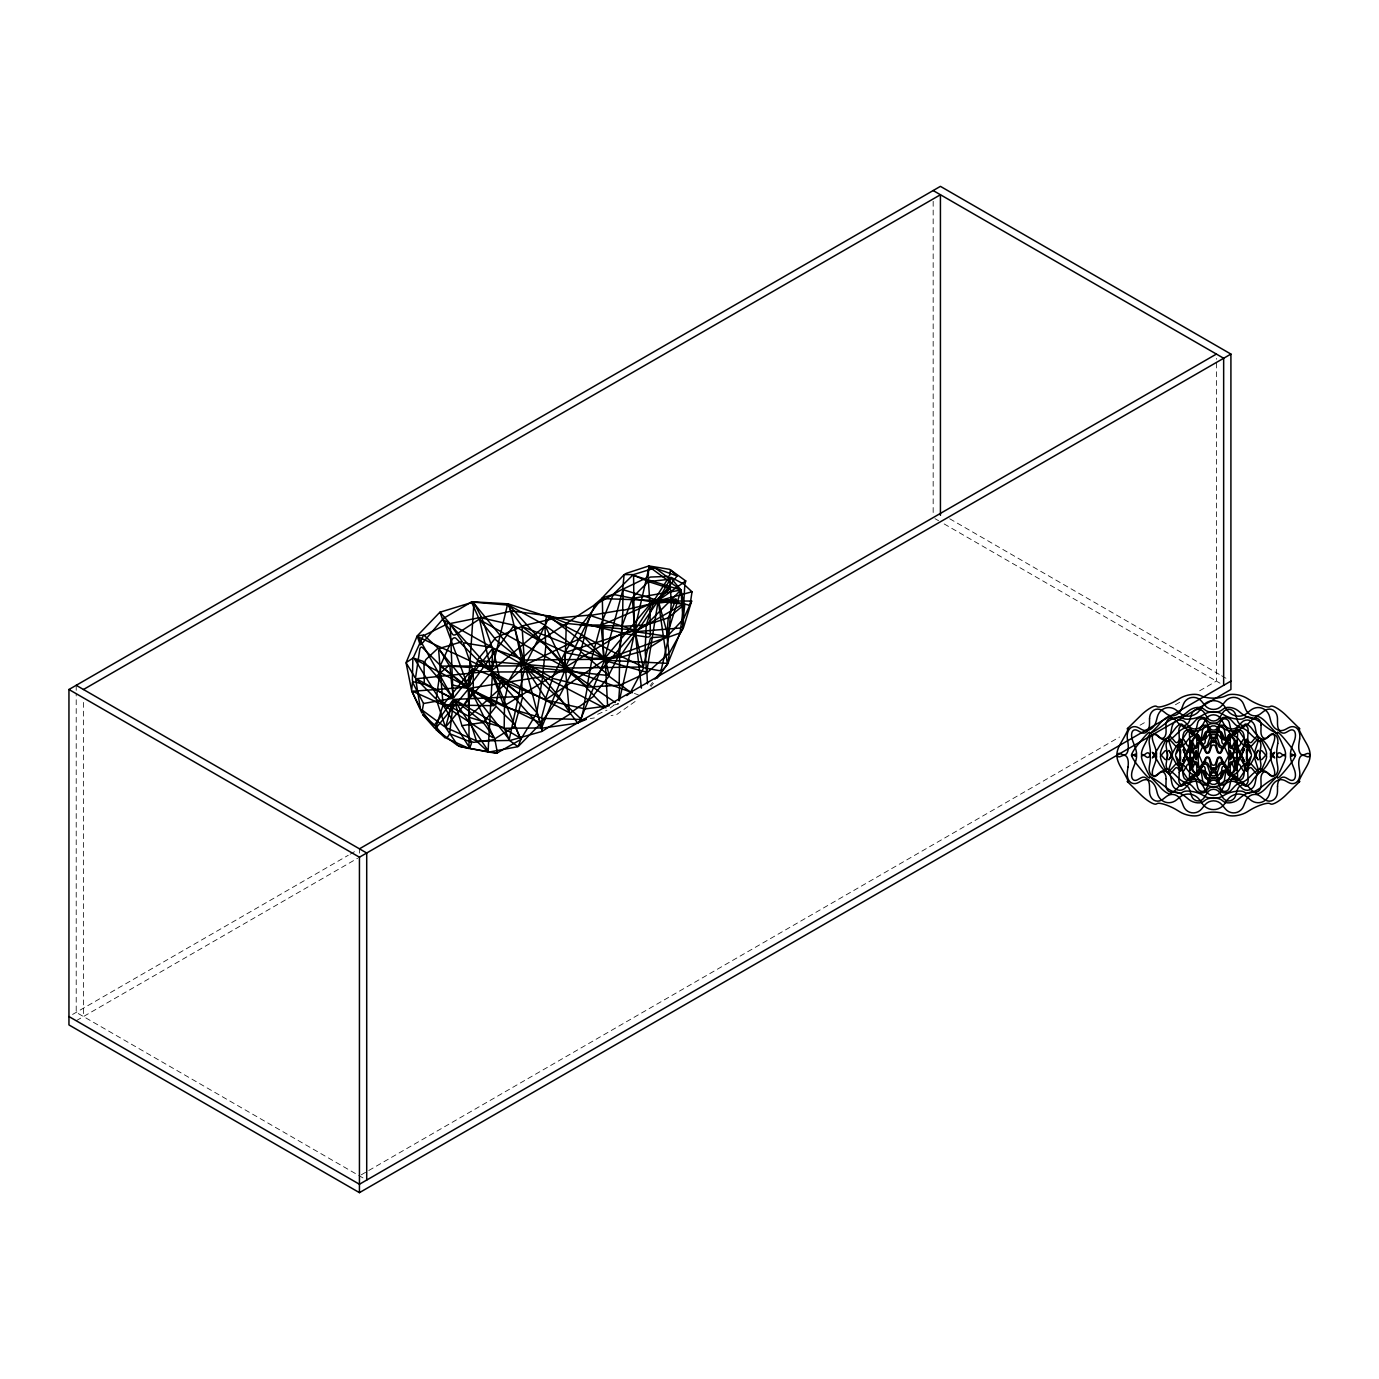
<?xml version="1.0" encoding="UTF-8"?>
<svg xmlns="http://www.w3.org/2000/svg" width="1379" height="1379" viewBox="0 0 1379 1379"><rect width="100%" height="100%" fill="white"/><g stroke="black" fill="none" stroke-linecap="round" stroke-linejoin="round"><path stroke-width="0.75" stroke-dasharray="5 3.75" d="M618.43 704.169L611.362 705.479M618.619 703.359L617.154 703.721M650.13 685.759L652.56 682.45M650.957 686.604L653.456 683.208M610.207 707.996L613.517 705.496M635.098 701.497L616.861 714.425L611.052 715.615M72.587 1014.444L348.266 855.273M350.128 854.204L355.713 850.981M76.397 1020.632L357.575 858.29M361.298 1174.805L366.9 1171.564M368.762 1170.495L1119.524 737.041M1140.019 725.216L1145.604 721.993M1175.408 704.772L1180.993 701.549M1199.627 690.793L1216.399 681.123L1216.399 358.368M597.59 714.339L607.001 710.151M590.229 718.528L594.383 717.942M634.392 693.43L638.425 694.913M949.735 518.78L1219.743 674.659M1221.604 675.744L1227.189 678.968M934.979 518.642L938.616 520.745M944.15 523.934L1220.019 683.208M362.987 1177.907L76.207 1012.358L76.207 693.913M933.169 201.3L933.169 513.298M359.436 848.826L359.436 853.136M83.481 702.411L83.481 1016.547M76.207 685.311L76.207 691.758"/><path stroke-width="1.5" d="M564.976 652.784L564.942 667.091L563.494 667.643L478.013 660.558L490.976 670.97M622.722 609.69L623.067 589.109L645.906 578.129A2.775 1.362 -29.9 0 0 648.233 575.732L648.888 566.321M415.682 679.226L420.285 708.013M545.601 644.062L544.964 626.118L491.941 670.539L492.51 648.802M1190.818 740.609L1189.939 746.573L1194.886 736.817A2.293 1.034 -51 0 1 1196.679 734.714A2.293 1.034 -51 0 1 1198.006 735.024L1198.523 740.058A2.293 1.224 -34.8 0 0 1200.23 740.592A2.293 1.224 -34.8 0 0 1202.419 738.748L1205.125 732.645A2.293 1.517 -19.7 0 1 1209.4 731.99L1211.262 737.386A2.293 1.465 0 0 0 1215.761 737.386L1217.623 731.99A2.293 1.517 19.7 0 1 1221.897 732.645L1224.621 738.748A2.293 1.224 34.8 0 0 1226.793 740.592A2.293 1.224 34.8 0 0 1228.499 740.058L1229.017 735.024A2.293 1.034 51 0 1 1230.344 734.714A2.293 1.034 51 0 1 1232.154 736.817L1237.101 746.573L1236.205 740.609M1236.205 769.741L1237.101 763.69L1232.154 773.447A2.293 1.034 -51 0 1 1230.344 775.55A2.293 1.034 -51 0 1 1229.017 775.239L1228.499 770.206A2.293 1.224 -34.8 0 0 1226.793 769.672A2.293 1.224 -34.8 0 0 1224.621 771.516L1221.897 777.618A2.293 1.517 -19.7 0 1 1217.623 778.273L1215.761 772.878A2.293 1.465 0 0 0 1211.262 772.878L1209.4 778.273A2.293 1.517 19.7 0 1 1205.125 777.618L1202.419 771.516A2.293 1.224 34.8 0 0 1200.23 769.672A2.293 1.224 34.8 0 0 1198.523 770.206L1198.006 775.239A2.293 1.034 51 0 1 1196.679 775.55A2.293 1.034 51 0 1 1194.886 773.447L1189.887 763.707L1190.818 769.706M413.217 657.835L423.439 635.323M440.504 665.35L452.209 639.391A2.775 2.31 -62.7 0 1 456.053 638.391L477.393 659.903L494.733 638.994L520.71 659.851L538.758 642.097A2.775 2.396 -18.2 0 1 542.085 641.511L564.976 651.991L580.611 626.566A2.775 2.137 -54 0 1 583.041 625.049L600.675 625.032L612.379 596.59A2.775 2.465 -57.7 0 1 615.362 594.832L631.875 598.107L647.234 582.696A2.775 2.637 10.9 0 1 650.009 582.11L669.832 588.454L654.835 601.347A2.775 2.637 10.6 0 1 652.422 601.968L632.375 598.434L680.812 590.109L647.01 624.084L634.426 631.41L586.902 686.673L552.617 678.451L545.239 699.549L508.299 683.639L503.335 706.22L468.326 689.259L468.843 716.253L468.774 688.879M618.706 699.929L619.774 685.277L646.579 672.831L645.251 652.077A2.775 1.879 -44 0 1 647.01 649.164L666.712 636.65L668.143 619.326A2.775 1.913 -54.4 0 1 669.522 616.809L684.76 604.278L660.8 601.416A3.327 2.861 -84.3 0 0 657.611 604.243L646.682 672.245L604.433 660.524L580.904 718.838L526.002 667.85L524.365 669.177L509.247 739.472L469.963 689.483L468.963 690.741L469.015 746.987L443.193 705.203M462.206 641.666L438.97 648.561L449.123 665.23M541.533 727.716L542.119 718.631M514.298 626.1L521.417 658.834L493.096 648.647L499.784 678.796L473.238 668.832L473.273 689.724L451.743 684.846L449.899 666.074L472.066 667.591L463.292 642.752L492.165 647.527L481.909 618.275M1258.096 750.435L1255.493 754.244A4.62 0.896 -73.9 0 1 1254.597 753.882A4.62 0.896 -73.9 0 1 1255.493 749.435L1257.717 742.471A4.62 2.017 -76.3 0 0 1257.855 737.575A4.62 2.017 -76.3 0 0 1255.459 737.61L1251.96 741.816A4.62 2.672 -90 0 1 1249.098 742.005A4.62 2.672 -90 0 1 1247.771 737.627L1248.116 730.284A4.62 3.551 88.1 0 0 1245.978 725.699A4.62 3.551 88.1 0 0 1241.962 726.716L1238.118 732.059A4.62 3.965 67.1 0 1 1230.878 729.646L1229.258 722.493A4.62 4.43 56.3 0 0 1220.846 721.183L1217.691 727.612A4.62 4.447 0 0 1 1209.331 727.612L1206.177 721.183A4.62 4.43 -56.3 0 0 1197.765 722.493L1196.145 729.646A4.62 3.965 -67.1 0 1 1188.905 732.059L1185.061 726.716A4.62 3.551 -88.1 0 0 1181.062 725.699A4.62 3.551 -88.1 0 0 1178.907 730.284L1179.252 737.627A4.62 2.672 90 0 1 1177.925 742.005A4.62 2.672 90 0 1 1175.08 741.816L1171.564 737.61A4.62 2.017 76.3 0 0 1169.185 737.575A4.62 2.017 76.3 0 0 1169.323 742.471L1171.547 749.435A4.62 0.896 73.9 0 1 1172.426 753.882A4.62 0.896 73.9 0 1 1171.547 754.244L1168.84 750.435L1175.08 761.863A4.62 0.896 56.3 0 0 1177.925 765.741A4.62 0.896 56.3 0 0 1179.252 766.052L1178.907 763.139A4.62 1.276 41.7 0 1 1181.062 763.173A4.62 1.276 41.7 0 1 1185.061 766.69L1188.905 771.619A4.62 2.189 32.4 0 0 1192.973 774.412A4.62 2.189 32.4 0 0 1196.145 774.033L1197.765 770.913A4.62 2.155 15.3 0 1 1201.626 770.034A4.62 2.155 15.3 0 1 1206.177 772.223L1209.331 776.067A4.62 2.672 0 0 0 1213.52 777.601A4.62 2.672 0 0 0 1217.691 776.067L1220.846 772.223A4.62 2.155 -15.3 0 1 1225.397 770.034A4.62 2.155 -15.3 0 1 1229.258 770.913L1230.878 774.033A4.62 2.189 -32.4 0 0 1234.067 774.412A4.62 2.189 -32.4 0 0 1238.118 771.619L1241.962 766.69A4.62 1.276 -41.7 0 1 1245.978 763.173A4.62 1.276 -41.7 0 1 1248.116 763.139L1247.771 766.052A4.62 0.896 -56.3 0 0 1249.098 765.741A4.62 0.896 -56.3 0 0 1251.96 761.863L1258.165 750.366M424.198 635.323L449.261 623.015M684.76 604.278L683.415 617.947A2.775 1.5 -56.7 0 1 682.191 620.429L667.005 636.633L668.936 651.784A2.775 1.413 -50.4 0 1 667.488 654.749L646.923 672.883L647.509 683.829M468.826 748.383L446.779 738.386L449.692 733.731L453.346 701.566L454.863 701.135L488.132 750.762L492.424 673.262L540.93 727.164L542.223 726.302L565.373 669.125L567.803 669.005L632.375 692.689M545.291 625.083L546.343 616.654M683.691 603.571L684.691 586.937A2.775 0.879 78.2 0 1 685.553 585.782L692.017 591.798L689.983 605.364L684.053 603.933M667.626 663.851L669.418 652.957L683.019 628.479L683.484 619.016L691.637 601.037L661.696 601.02A3.327 2.879 19.3 0 0 658.731 604.123L667.281 663.333L605.26 660.231L607.587 705.876M1191.628 762.742L1193.697 756.088L1192.077 769.465A3.654 3.154 67.9 0 0 1197.92 771.533L1201.161 765.276A3.654 3.327 37.2 0 1 1207.728 766.276L1210.021 773.412A3.654 3.534 0 0 0 1217.002 773.412L1219.312 766.276A3.654 3.327 -37.2 0 1 1225.862 765.276L1229.12 771.533A3.654 3.154 -67.9 0 0 1235.17 769.516L1235.894 761.932A3.654 2.586 -74.8 0 1 1237.877 758.484A3.654 2.586 -74.8 0 1 1240.686 759.157L1244.03 764.397A3.654 2.12 89.5 0 0 1246.53 764.88A3.654 2.12 89.5 0 0 1247.512 760.915L1246.478 753.365A3.654 1.293 86 0 1 1246.788 749.573A3.654 1.293 86 0 1 1248.236 749.573L1251.46 754.554L1246.702 739.075L1247.443 743.471L1240.686 733.318A3.654 1.5 48.5 0 0 1237.877 730.353A3.654 1.5 48.5 0 0 1235.894 730.542L1235.17 734.283A3.654 1.707 32.1 0 1 1232.585 734.817A3.654 1.707 32.1 0 1 1229.12 732.266L1225.862 727.198A3.654 2.241 18.5 0 0 1222.432 725.216A3.654 2.241 18.5 0 0 1219.312 726.181L1217.002 730.405A3.654 2.086 0 0 1 1213.52 731.87A3.654 2.086 0 0 1 1210.021 730.405L1207.728 726.181A3.654 2.241 -18.5 0 0 1204.591 725.216A3.654 2.241 -18.5 0 0 1201.161 727.198L1197.92 732.266A3.654 1.707 -32.1 0 1 1194.455 734.817A3.654 1.707 -32.1 0 1 1191.87 734.283L1191.128 730.542A3.654 1.5 -48.5 0 0 1189.146 730.353A3.654 1.5 -48.5 0 0 1186.336 733.318L1179.579 743.471L1180.39 738.954L1175.563 754.554L1178.786 749.573A3.654 1.293 -86 0 1 1180.234 749.573A3.654 1.293 -86 0 1 1180.545 753.365L1179.51 760.915A3.654 2.12 -89.5 0 0 1180.493 764.88A3.654 2.12 -89.5 0 0 1182.992 764.397L1186.336 759.157A3.654 2.586 74.8 0 1 1189.146 758.484A3.654 2.586 74.8 0 1 1191.128 761.932L1191.87 769.516L1195.3 762.397A1.844 0.948 82.1 0 1 1196.455 762.07A1.844 0.948 82.1 0 1 1197.11 764.19L1196.627 772.878A1.844 1.31 74.8 0 0 1199.196 774.36L1205.125 758.898A2.293 2.034 33.4 0 1 1209.4 759.57L1211.262 767.517A2.293 2.155 0 0 0 1215.761 767.517L1217.623 759.57A2.293 2.034 -33.4 0 1 1221.897 758.898L1224.621 766.138A2.293 1.913 -60.8 0 0 1228.499 764.845L1228.999 756.364L1225.069 748.039A1.844 1.069 36.8 0 0 1221.949 747.004L1220.984 752.572A1.844 1.138 18.5 0 1 1217.467 752.038L1215.313 745.987A1.844 1.258 0 0 0 1211.71 745.987L1209.555 752.038A1.844 1.138 -18.5 0 1 1206.039 752.572L1205.074 747.004A1.844 1.069 -36.8 0 0 1201.971 748.039C1191.646 774.119 1201.333 731.163 1191.697 762.69M450.002 623.567L481.305 617.309M406.184 663.437L411.666 690.586L412.442 682.088L423.525 703.497L421.871 712.943L412.011 691.534L420.043 708.065M469.136 686.673L472.359 669.16M467.74 687.121L412.942 691.241M619.292 700.808L634.857 631.772L679.416 628.083A4.154 3.447 -3.4 0 0 683.277 624.394L681.036 590.229L683.708 603.399M580.904 650.509L584.472 636.65L618.137 654.56L622.067 633.289L647.389 637.081A2.775 2.499 27.2 0 0 650.371 634.754L649.94 606.26A2.775 2.517 22.1 0 1 652.146 603.864L669.005 601.744A2.775 2.362 14.5 0 0 671.159 599.4L669.677 579.094A2.775 1.707 59.3 0 1 671.797 577.663L684.794 584.679L685.725 580.955L670.556 569.889L669.573 575.508A2.775 0.965 0.2 0 1 667.108 576.439L650.836 577.025A2.775 2.327 7.5 0 0 648.32 579.387L649.785 602.037A2.775 2.327 -18 0 1 647.492 604.692L622.963 610.363L621.464 632.806L587.506 624.532M453.174 700.032L445.745 726.612M406.253 662.282L417.027 636.322M584.386 635.736L587.161 624.79M581.042 719.286L583.558 709.358M468.826 716.287L436.833 699.791M680.967 590.264L666.781 636.219L635.133 631.651L683.691 603.726L673.107 601.778A2.775 1.879 80.5 0 0 671.194 603.985L668.694 636.46L652.181 637.563A2.775 2.379 71 0 0 650.078 639.511L643.2 667.195L635.133 631.806L641.425 688.138M435.695 728.026L443.038 705.1M691.637 601.037L683.57 627.428L679.968 633.22L667.764 663.661M587.42 623.946L590.402 615.517M1240.031 754.244L1236.342 740.557M521.572 696.464L454.449 699.377M518.211 746.487L520.779 739.627M590.643 614.844L595.021 604.933L622.756 588.971L623.997 575.715A2.775 1.327 -30.2 0 1 626.549 573.268L648.802 565.976M536.896 712.116L542.533 677.451M415.579 677.641L419.819 649.13A2.775 1.655 -84 0 1 422.388 647.475L440.177 665.23M521.883 660.024L603.209 659.265L604.088 658.214L601.089 625.308L656.732 601.158L669.832 588.454M469.498 748.28L471.48 743.453A2.775 0.879 25.3 0 0 468.826 741.281L449.692 733.731M604.933 659.627L619.723 656.921L656.404 603.261A3.327 1.586 -47.4 0 1 659.679 600.83L676.124 599.296L668.781 616.603A2.775 2.551 -58.6 0 1 667.005 618.257L648.285 624.325A2.775 2.344 -43.9 0 0 646.13 627.066L645.2 648.371A2.775 2.482 -28.4 0 1 643.097 650.94L619.654 657.524L619.154 685.208L587.385 687.121L583.403 708.582L546.274 700.101L541.499 717.873L504.49 706.927L504.18 727.474M416.51 678.709L490.958 671.108M1262.354 768.137L1265.077 762.001A5.706 1.431 -68.5 0 0 1266.594 756.399A5.706 1.431 -68.5 0 0 1265.077 755.933L1262.354 759.019A5.706 2.206 -82.2 0 1 1260.13 758.674A5.706 2.206 -82.2 0 1 1259.768 753.417L1260.802 746.711A5.706 3.534 -83.1 0 0 1259.475 741.075A5.706 3.534 -83.1 0 0 1255.528 741.454L1251.873 745.522A5.706 4.189 79.8 0 1 1247.633 746.177A5.706 4.189 79.8 0 1 1244.772 741.419L1243.858 734.714A5.706 5.068 77.9 0 0 1234.739 731.663L1231.102 736.869A5.706 5.326 43.1 0 1 1221.415 735.369L1218.777 729.198A5.706 5.637 0 0 0 1208.245 729.198L1205.625 735.369A5.706 5.326 -43.1 0 1 1195.921 736.869L1192.301 731.663A5.706 5.068 -77.9 0 0 1183.182 734.714L1182.251 741.419A5.706 4.189 -79.8 0 1 1179.39 746.177A5.706 4.189 -79.8 0 1 1175.167 745.522L1171.495 741.454A5.706 3.534 83.1 0 0 1167.548 741.075A5.706 3.534 83.1 0 0 1166.22 746.711L1167.272 753.417A5.706 2.206 82.2 0 1 1166.91 758.674A5.706 2.206 82.2 0 1 1164.669 759.019L1161.945 755.933A5.706 1.431 68.5 0 0 1160.428 756.399A5.706 1.431 68.5 0 0 1161.945 762.001C1169.616 778.807 1163.411 766.086 1175.167 781.617A5.706 2.051 45.7 0 0 1179.39 785.582A5.706 2.051 45.7 0 0 1182.251 785.72L1183.182 783.22A5.706 2.206 29.2 0 1 1186.974 782.927A5.706 2.206 29.2 0 1 1192.301 786.271L1195.921 790.27A5.706 3.189 17.1 0 0 1201.023 792.787A5.706 3.189 17.1 0 0 1205.625 791.77L1208.245 788.736A5.706 2.775 0 0 1 1213.52 787.03A5.706 2.775 0 0 1 1218.777 788.736L1221.415 791.77A5.706 3.189 -17.1 0 0 1226 792.787A5.706 3.189 -17.1 0 0 1231.102 790.27L1234.739 786.271A5.706 2.206 -29.2 0 1 1240.049 782.927A5.706 2.206 -29.2 0 1 1243.858 783.22L1244.772 785.72A5.706 2.051 -45.7 0 0 1247.633 785.582A5.706 2.051 -45.7 0 0 1251.873 781.617C1260.94 768.62 1258.889 775.791 1262.181 768.517M1244.547 748.883L1241.996 754.399L1244.427 742.919A2.861 1.12 -81.7 0 0 1244.41 739.609A2.861 1.12 -81.7 0 0 1242.996 739.833L1239.807 745.384A2.861 1.551 85.7 0 1 1238.014 745.711A2.861 1.551 85.7 0 1 1237.101 742.678L1237.584 734.421A2.861 2.103 80.5 0 0 1233.671 732.163L1230.258 738.73A2.861 2.379 61.1 0 1 1225.569 737.162L1224.276 729.026A2.861 2.672 44.1 0 0 1218.933 728.198L1216.226 735.714A2.861 2.689 0 0 1 1210.814 735.714L1208.09 728.198A2.861 2.672 -44.1 0 0 1202.747 729.026L1201.454 737.162A2.861 2.379 -61.1 0 1 1196.765 738.73L1193.369 732.163A2.861 2.103 -80.5 0 0 1189.456 734.421L1189.922 742.678A2.861 1.551 -85.7 0 1 1189.008 745.711A2.861 1.551 -85.7 0 1 1187.216 745.384L1184.027 739.833A2.861 1.12 81.7 0 0 1182.613 739.609A2.861 1.12 81.7 0 0 1182.596 742.919L1185.147 754.365L1182.872 749.728M1183.785 758.553L1189.749 747.78L1189.456 752.572A2.861 1 -45.4 0 0 1190.904 752.813A2.861 1 -45.4 0 0 1193.369 750.314L1196.765 744.298A2.861 1.517 -34.7 0 1 1199.368 742.247A2.861 1.517 -34.7 0 1 1201.454 742.729L1202.747 747.194A2.861 1.569 -17 0 0 1205.229 748.039A2.861 1.569 -17 0 0 1208.09 746.367L1210.814 741.281A2.861 1.81 0 0 1 1213.52 740.058A2.861 1.81 0 0 1 1216.226 741.281L1218.933 746.367A2.861 1.569 17 0 0 1221.794 748.039A2.861 1.569 17 0 0 1224.276 747.194L1225.569 742.729A2.861 1.517 34.7 0 1 1227.655 742.247A2.861 1.517 34.7 0 1 1230.258 744.298L1233.671 750.314A2.861 1 45.4 0 0 1236.136 752.813A2.861 1 45.4 0 0 1237.584 752.572L1236.894 747.608L1237.239 758.864A2.293 1.258 -85.5 0 1 1236.515 761.536A2.293 1.258 -85.5 0 1 1234.981 761.105L1232.154 754.727A2.293 1.569 -71 0 0 1229.017 756.537L1230.396 756.571L1230.137 750.417L1235.36 762.759M1183.268 759.674L1182.441 761.467L1185.061 755.847L1182.596 767.345A2.861 1.12 -81.7 0 0 1182.613 770.654A2.861 1.12 -81.7 0 0 1184.027 770.43L1187.216 764.88A2.861 1.551 85.7 0 1 1189.008 764.552A2.861 1.551 85.7 0 1 1189.922 767.586L1189.456 775.843A2.861 2.103 80.5 0 0 1193.369 778.101L1196.765 771.533A2.861 2.379 61.1 0 1 1201.454 773.102L1202.747 781.238A2.861 2.672 44.1 0 0 1208.09 782.065L1210.814 774.55A2.861 2.689 0 0 1 1216.226 774.55L1218.933 782.065A2.861 2.672 -44.1 0 0 1224.276 781.238L1225.569 773.102A2.861 2.379 -61.1 0 1 1230.258 771.533L1233.671 778.101A2.861 2.103 -80.5 0 0 1237.584 775.843L1237.101 767.586A2.861 1.551 -85.7 0 1 1238.014 764.552A2.861 1.551 -85.7 0 1 1239.807 764.88L1242.996 770.43A2.861 1.12 81.7 0 0 1244.41 770.654A2.861 1.12 81.7 0 0 1244.427 767.345L1241.91 755.864L1244.651 761.604M667.557 664.04L657.214 678.123M1244.41 749.176L1237.204 762.484L1239.911 755.985M1146.656 740.626C1150.155 730.853 1151.689 733.869 1160.601 722.63A8.929 2.775 -43.3 0 1 1170.857 716.701L1171.909 718.063A8.929 2.741 -26.7 0 0 1177.494 717.856A8.929 2.741 -26.7 0 0 1185.457 713.546L1189.008 710.65A8.929 4.516 -16.1 0 1 1203.04 708.478L1205.694 710.426A8.929 3.568 0 0 0 1213.52 712.271A8.929 3.568 0 0 0 1221.329 710.426L1224 708.478A8.929 4.516 16.1 0 1 1238.014 710.65L1241.565 713.546A8.929 2.741 26.7 0 0 1249.546 717.856A8.929 2.741 26.7 0 0 1255.114 718.063L1256.166 716.701A8.929 2.775 43.3 0 1 1266.439 722.63C1277.557 735.162 1276.902 731.491 1283.177 746.125A8.929 2.672 63.7 0 1 1285.573 753.882A8.929 2.672 63.7 0 1 1283.177 755.158L1280.677 753.313A8.929 3.723 78.8 0 0 1276.92 761.398L1277.747 766.845A8.929 5.792 76.7 0 1 1275.92 774.67A8.929 5.792 76.7 0 1 1269.938 774.653L1266.439 771.878A8.929 6.74 -84.6 0 0 1256.166 777.808L1255.114 783.22A8.929 8.067 -89.3 0 1 1241.565 787.737L1238.014 783.858A8.929 8.481 -50.1 0 0 1224 786.03L1221.329 790.856A8.929 8.895 0 0 1 1205.694 790.856L1203.04 786.03A8.929 8.481 50.1 0 0 1189.008 783.858L1185.457 787.737A8.929 8.067 89.3 0 1 1171.909 783.22L1170.857 777.808A8.929 6.74 84.6 0 0 1160.601 771.878L1157.102 774.653A8.929 5.792 -76.7 0 1 1151.12 774.67A8.929 5.792 -76.7 0 1 1149.276 766.845L1150.12 761.398A8.929 3.723 -78.8 0 0 1146.363 753.313L1143.846 755.158A8.929 2.672 -63.7 0 1 1141.467 753.882A8.929 2.672 -63.7 0 1 1143.846 746.125L1146.363 741.212M1190.749 740.489C1179.528 777.722 1194.473 727.026 1189.801 758.864A2.293 1.258 85.5 0 0 1190.508 761.536A2.293 1.258 85.5 0 0 1192.042 761.105L1194.886 754.727A2.293 1.569 71 0 1 1198.006 756.537L1198.523 764.845A2.293 1.913 60.8 0 0 1202.419 766.138M683.932 603.985L680.261 631.203A2.775 1.396 -86.5 0 1 679.071 633.34L668.712 637.064L661.541 668.574A2.775 1.913 -80.1 0 1 659.3 670.659L643.7 667.746L630.513 692.206L609.018 676.227L593.659 695.188L571.923 672.4L559.236 696.55M622.636 609.966L590.471 615.413M542.499 676.262L545.963 645.441L571.44 671.383L580.973 651.784L608.691 675.348L618.912 655.301L643.235 667.005L565.7 668.074L571.578 671.78M670.228 579.214L649.733 581.455A2.775 1.62 3.7 0 1 647.354 581.076L632.961 574.974L614.603 593.039A2.775 1 -42.3 0 1 612.069 594.78L602.158 597.934L624.153 574.595L633.409 574.612L653.525 568.407A2.775 1.931 2 0 1 656.507 568.941L670.228 579.214L658.783 598.934A3.327 2.517 -2.9 0 1 655.439 600.451L602.347 598.589L603.502 658.3L604.985 657.025L622.912 589.643L656.266 599.934A3.327 2.741 -73.6 0 0 659.231 598.882L677.106 575.974L669.677 569.337L649.285 566.011L677.106 575.974M667.419 664.282L655.008 679.14M522.538 697.464L514.936 724.82L496.044 706.358L484.908 720.734A2.775 2.551 29.4 0 1 481.219 720.855L462.723 706.307L473.859 690.448L495.733 705.134L500.87 680.261L522.193 696.188L521.09 660.282M417.475 635.633L439.763 612.328M481.961 617.982L513.626 625.17M564.959 652.577L591.884 657.852L600.606 625.67L622.084 625.825L632.358 598.383L634.685 629.755L649.13 566.769L680.898 589.988L633.582 575.405L634.219 630.479L565.011 652.543L552.1 677.865L521.279 660.472L524.434 665.867L441.435 666.126M512.781 627.135L469.291 686.725M457.707 745.556L435.919 729.457L445.331 738.093L434.506 724.958L453.07 699.911M512.833 627.083L514.264 626.342L525.089 665.057L583.817 636.667L604.536 658.714L650.078 604.278L658.421 600.348L685.725 580.955M536.69 713.15L521.09 738.868M443.211 704.703L472.256 669.091M504.007 727.819L469.325 717.373M1236.291 769.775L1240.049 756.054M436.212 698.705L440.952 666.333L467.722 686.983M577.922 723.01L580.749 719.976M540.913 723.061L559.202 697.446M580.904 719.493L542.343 718.373M440.349 612.104L473.118 602.054M518.47 746.28L540.43 723.82M583.713 709.116L609.294 705.738M438.005 648.233L426.145 659.3A2.775 1.741 -64.6 0 0 425.456 663.316L436.557 676.072L449.175 665.385M626.773 695.55L630.082 693.051M435.902 728.095L468.653 688.759M492.389 648.768L453.57 697.843M634.53 630.789L666.453 581.111A4.154 1.655 -52.2 0 1 670.97 578.146L680.985 590.04M406.236 662.523L412.873 658.162L412.39 679.623A2.775 1.069 -89.5 0 0 413.338 681.795L424.336 684.156L450.95 697.55L453.07 697.016L450.243 624.273L490.89 669.935L479.651 619.74L563.494 666.643L564.994 665.592L566.304 624.497L567.734 623.549M541.361 727.94L505.421 728.25M542.033 676.71L470.222 688.19L494.096 705.686L443.314 704.928L492.924 737.713L493.734 737.024L470.429 689.155L539.965 722.717L525.761 668.694L526.933 667.591L604.019 707.789M630.203 692.965L631.099 692.723M509.937 740.506L541.826 731.491M68.95 689.5L940.426 186.355L1230.913 354.075L1230.913 689.5L359.436 1192.645L68.95 1024.925L68.95 689.5L359.436 857.204L1230.913 354.075M83.481 689.5L940.426 194.749L940.426 515.332M359.436 848.826L1216.399 354.075M1230.913 681.123L359.436 1184.251L68.95 1016.547M445.882 726.699L491.407 672.573L503.99 705.945L564.459 668.66L587.144 686.483L592.108 658.404L619.223 657.197L622.239 626.376L644.303 625.083A2.775 2.758 -40.7 0 0 646.82 623.187L653.25 603.95A2.775 2.637 -63.9 0 1 655.525 602.02L676.124 599.296M590.419 615.051L555.048 618.206M622.101 633.047L565.907 666.953L564.597 666.436L566.131 665.454L590.54 615.637L634.064 630.082L566.545 623.446L542.275 639.287A2.775 2.155 -14.8 0 1 538.603 639.356L521.917 626.48L494.596 638.167M586.282 719.373L577.767 722.872M517.539 746.746L488.976 752.072M473.824 602.158L509.041 605.209L564.632 666.436L545.412 626.187M520.59 739.644L497.629 752.693M580.662 650.819L545.636 625.876M509.11 740.454L477.048 741.023M604.881 659.645L546.256 699.291L525.571 667.522L523.83 667.402L469.067 716.425M521.021 660.472L507.489 682.795L477.548 660.92L467.429 688.242L441.539 666.471M442.676 618.826L471.359 602.106M608.639 675.555L525.83 666.453L542.085 676.572M541.688 728.215L577.698 723.096M542.275 731.198L570.406 713.77M587.144 624.118L548.687 615.93L511.109 610.845M692.017 591.798L661.506 599.951A3.327 2 -14.2 0 0 658.852 602.778L668.229 636.77L605.467 659.472L608.984 675.279M580.973 719.89L586.058 719.114M514.505 625.911L545.205 644.407M442.504 619.447L422.732 642.735A2.775 0.862 -51.9 0 1 420.061 644.545L417.303 636.167M622.222 633.013L634.392 630.858M423.525 703.497L452.295 698.412L416.579 678.899M615.31 702.48L566.373 669.074L565.545 670.108L569.406 712.736L493.492 672.883L492.924 673.917L520.073 737.903L456.38 700.687L454.449 700.687L461.913 725.664L481.099 722.768A2.775 1.896 20 0 1 484.494 724.147L494.975 738.782L515.005 726.061M584.058 635.943L546.756 616.585M417.406 635.84L423.439 635.081M546.48 616.292L548.945 615.982M571.423 671.832L492.941 671.969L521.607 696.205M508.368 604.898L507.213 605.829L492.2 668.729L490.476 670.211L418.285 636.96L452.346 697.309L436.557 676.072M475.927 740.644L446.244 727.802M487.821 751.951L458.966 746.194M509.661 605.64L544.912 625.135M471.756 601.761L507.575 603.812M488.752 752.158L497.061 753.106M471.446 601.727L473.342 601.985M496.888 753.055L469.756 748.556M549.738 616.12L554.668 618.154M458.759 746.194L468.963 748.504M444.917 726.905L421.216 709.427M435.816 698.808L416.096 678.933M570.216 713.115L594.09 696.016M508.041 603.83L546.136 616.223M478.996 618.361L510.971 611.173M413.355 658.093L423.129 661.317A2.775 1.12 -88 0 1 424.008 663.764L424.336 684.156M521.9 625.997L554.599 618.378L566.579 623.187L593.349 605.743L602.295 598.003L582.869 623.222A2.775 1.672 -47.2 0 1 580.025 624.859M412.993 691.431L442.935 704.893L414.631 659.128L465.843 686.035L467.757 685.759L443.659 620.067L523.106 664.868L524.572 664.075L522.124 627.755L523.072 626.911L603.606 658.266L549.445 616.637L525.933 663.592L524.037 664.523L473.911 603.295L468.429 685.777L439.642 650.043L438.66 650.233L443.055 704.617M494.785 739.523L474.152 742.281A2.775 1.793 20.3 0 1 470.739 740.644L461.913 725.664M422.698 714.443L434.506 724.958M522.296 659.903L541.947 676.348M933.169 190.543L1223.656 358.264L1223.656 685.311M76.207 685.311L366.711 853.015L366.711 1180.062M509.782 740.678L517.849 746.539M479.358 619.154L456.552 634.099A2.775 1.62 -27.7 0 1 452.743 634.495L442.831 619.567M454.415 699.549L462.723 706.307M1239.876 754.261L1237.239 747.797L1244.651 761.604M424.284 635.529L437.884 647.958M476.772 741.299L488.063 751.796M507.765 603.778L509.179 605.191M594.194 696.085L605.898 707.841M522.934 697.464L536.448 712.288M1190.749 769.775C1179.734 732.887 1194.3 783.1 1189.801 751.4A2.293 1.258 -85.5 0 1 1190.508 748.728A2.293 1.258 -85.5 0 1 1192.042 749.159L1194.886 755.537A2.293 1.569 -71 0 0 1198.006 753.727L1198.523 745.418A2.293 1.913 -60.8 0 1 1202.419 744.126L1205.125 751.365A2.293 2.034 -33.4 0 0 1209.4 750.693L1211.262 742.747A2.293 2.155 0 0 1 1215.761 742.747L1217.623 750.693A2.293 2.034 33.4 0 0 1221.897 751.365L1224.621 744.126A2.293 1.913 60.8 0 1 1228.499 745.418L1229.017 753.727A2.293 1.569 71 0 0 1232.154 755.537L1234.981 749.159A2.293 1.258 85.5 0 1 1236.515 748.728A2.293 1.258 85.5 0 1 1237.239 751.4L1236.894 762.656L1237.584 757.692A2.861 1 -45.4 0 0 1236.136 757.45A2.861 1 -45.4 0 0 1233.671 759.95L1230.258 765.966A2.861 1.517 -34.7 0 1 1227.655 768.017A2.861 1.517 -34.7 0 1 1225.569 767.534L1224.276 763.07A2.861 1.569 -17 0 0 1221.794 762.225A2.861 1.569 -17 0 0 1218.933 763.897L1216.226 768.982A2.861 1.81 0 0 1 1213.52 770.206A2.861 1.81 0 0 1 1210.814 768.982L1208.09 763.897A2.861 1.569 17 0 0 1205.229 762.225A2.861 1.569 17 0 0 1202.747 763.07L1201.454 767.534A2.861 1.517 34.7 0 1 1199.368 768.017A2.861 1.517 34.7 0 1 1196.765 765.966L1193.369 759.95A2.861 1 45.4 0 0 1190.904 757.45A2.861 1 45.4 0 0 1189.456 757.692L1189.698 762.501L1183.871 751.9M440.263 612.362L449.295 622.774M542.981 677.417L558.788 696.464M479.409 619.188L494.492 638.081M570.647 713.857L577.525 722.751M421.009 709.616L434.919 728.44L422.629 714.581M511.178 611.345L521.71 625.842M445.934 728.026L457.88 745.418M450.054 623.791L462.155 641.545M559.581 697.55L570.027 712.977M1191.663 747.504C1201.316 779.204 1191.646 736.11 1201.971 762.225A1.844 1.069 36.8 0 0 1205.074 763.259L1206.039 757.692A1.844 1.138 18.5 0 1 1209.555 758.226L1211.71 764.276A1.844 1.258 0 0 0 1215.313 764.276L1217.467 758.226A1.844 1.138 -18.5 0 1 1220.984 757.692L1221.949 763.259A1.844 1.069 -36.8 0 0 1225.069 762.225L1229.844 753.434L1229.965 759.76L1230.947 759.105L1235.325 747.573L1233.395 754.054L1234.963 740.799L1231.723 747.883A1.844 0.948 82.1 0 1 1230.568 748.194A1.844 0.948 82.1 0 1 1229.93 746.073L1230.396 737.386A1.844 1.31 74.8 0 0 1227.827 735.903L1225.069 743.264A1.844 1.5 56.5 0 1 1221.949 742.23L1220.984 733.628A1.844 1.689 37.1 0 0 1217.467 733.076L1215.313 741.212A1.844 1.689 0 0 1 1211.71 741.212L1209.555 733.076A1.844 1.689 -37.1 0 0 1206.039 733.628L1205.074 742.23A1.844 1.5 -56.5 0 1 1201.971 743.264L1199.196 735.903A1.844 1.31 -74.8 0 0 1196.627 737.386L1197.11 746.073A1.844 0.948 -82.1 0 1 1196.455 748.194A1.844 0.948 -82.1 0 1 1195.3 747.883L1192.077 740.799A3.654 3.154 -67.9 0 1 1197.92 738.73L1201.161 744.988A3.654 3.327 -37.2 0 0 1207.728 743.988L1210.021 736.851A3.654 3.534 0 0 1 1217.002 736.851L1219.312 743.988A3.654 3.327 37.2 0 0 1225.862 744.988L1229.12 738.73A3.654 3.154 67.9 0 1 1235.17 740.747L1235.894 748.332A3.654 2.586 74.8 0 0 1237.877 751.779A3.654 2.586 74.8 0 0 1240.686 751.107L1244.03 745.867A3.654 2.12 -89.5 0 1 1246.53 745.384A3.654 2.12 -89.5 0 1 1247.512 749.349L1246.478 756.899A3.654 1.293 -86 0 0 1246.788 760.691A3.654 1.293 -86 0 0 1248.236 760.691L1251.46 755.709L1246.633 771.309L1247.443 766.793L1240.686 776.946A3.654 1.5 -48.5 0 1 1237.877 779.911A3.654 1.5 -48.5 0 1 1235.894 779.721L1235.17 775.981A3.654 1.707 -32.1 0 0 1232.585 775.446A3.654 1.707 -32.1 0 0 1229.12 777.997L1225.862 783.065A3.654 2.241 -18.5 0 1 1222.432 785.047A3.654 2.241 -18.5 0 1 1219.312 784.082L1217.002 779.876A3.654 2.086 0 0 0 1213.52 778.411A3.654 2.086 0 0 0 1210.021 779.876L1207.728 784.082A3.654 2.241 18.5 0 1 1204.591 785.047A3.654 2.241 18.5 0 1 1201.161 783.065L1197.92 777.997A3.654 1.707 32.1 0 0 1194.455 775.446A3.654 1.707 32.1 0 0 1191.87 775.981L1191.128 779.721A3.654 1.5 48.5 0 1 1189.146 779.911A3.654 1.5 48.5 0 1 1186.336 776.946L1179.579 766.793L1180.338 771.189L1175.563 755.709L1178.786 760.691A3.654 1.293 86 0 0 1180.234 760.691A3.654 1.293 86 0 0 1180.545 756.899L1179.51 749.349A3.654 2.12 89.5 0 1 1180.493 745.384A3.654 2.12 89.5 0 1 1182.992 745.867L1186.336 751.107A3.654 2.586 -74.8 0 0 1189.146 751.779A3.654 2.586 -74.8 0 0 1191.128 748.332C1189.387 723.699 1197.386 770.275 1191.628 747.556M406.322 663.196L415.2 677.796M473.652 602.451L481.392 617.034M471.584 602.244L478.754 618.171M1261.509 740.213C1259.648 736.093 1259.923 739.954 1251.873 728.646A5.706 2.051 45.7 0 0 1247.633 724.699A5.706 2.051 45.7 0 0 1244.772 724.544L1243.858 727.043A5.706 2.206 29.2 0 1 1240.049 727.336A5.706 2.206 29.2 0 1 1234.739 723.992L1231.102 719.993A5.706 3.189 17.1 0 0 1226 717.476A5.706 3.189 17.1 0 0 1221.415 718.493L1218.777 721.527A5.706 2.775 0 0 1 1213.52 723.234A5.706 2.775 0 0 1 1208.245 721.527L1205.625 718.493A5.706 3.189 -17.1 0 0 1201.023 717.476A5.706 3.189 -17.1 0 0 1195.921 719.993L1192.301 723.992A5.706 2.206 -29.2 0 1 1186.974 727.336A5.706 2.206 -29.2 0 1 1183.182 727.043L1182.251 724.544A5.706 2.051 -45.7 0 0 1179.39 724.699A5.706 2.051 -45.7 0 0 1175.167 728.646C1163.48 744.281 1169.582 731.387 1161.945 748.263A5.706 1.431 -68.5 0 0 1160.428 753.882A5.706 1.431 -68.5 0 0 1161.945 754.347L1164.669 751.245A5.706 2.206 -82.2 0 1 1166.91 751.607A5.706 2.206 -82.2 0 1 1167.272 756.847L1166.22 763.552A5.706 3.534 -83.1 0 0 1167.548 769.189A5.706 3.534 -83.1 0 0 1171.495 768.81L1175.167 764.742A5.706 4.189 79.8 0 1 1179.39 764.087A5.706 4.189 79.8 0 1 1182.251 768.844L1183.182 775.567A5.706 5.068 77.9 0 0 1192.301 778.601L1195.921 773.395A5.706 5.326 43.1 0 1 1205.625 774.895L1208.245 781.066A5.706 5.637 0 0 0 1218.777 781.066L1221.415 774.895A5.706 5.326 -43.1 0 1 1231.102 773.395L1234.739 778.601A5.706 5.068 -77.9 0 0 1243.858 775.567L1244.772 768.844A5.706 4.189 -79.8 0 1 1247.633 764.087A5.706 4.189 -79.8 0 1 1251.873 764.742L1255.528 768.81A5.706 3.534 83.1 0 0 1259.475 769.189A5.706 3.534 83.1 0 0 1260.802 763.552L1259.768 756.847A5.706 2.206 82.2 0 1 1260.13 751.607A5.706 2.206 82.2 0 1 1262.354 751.245L1265.077 754.347A5.706 1.431 68.5 0 0 1266.594 753.882A5.706 1.431 68.5 0 0 1265.077 748.263L1261.854 740.988M507.817 603.968L510.782 610.638M504.386 728.698L509.385 740.161M515.194 726.199L520.659 738.885M439.987 612.242L442.418 618.843M536.948 713.029L540.585 723.199M445.245 726.63L436.557 700.136M469.119 717.735L476.238 740.316M509.385 605.898L513.902 624.842M1235.412 762.742C1228.792 739.954 1240.497 786.582 1231.723 762.397A1.844 0.948 -82.1 0 0 1230.568 762.07A1.844 0.948 -82.1 0 0 1229.93 764.19L1230.396 772.878A1.844 1.31 -74.8 0 1 1227.827 774.36L1225.069 767A1.844 1.5 -56.5 0 0 1221.949 768.034L1220.984 776.636A1.844 1.689 -37.1 0 1 1217.467 777.187L1215.313 769.051A1.844 1.689 0 0 0 1211.71 769.051L1209.555 777.187A1.844 1.689 37.1 0 1 1206.039 776.636L1205.074 768.034A1.844 1.5 56.5 0 0 1201.971 767M494.906 739.713L497.371 752.52M540.706 723.716L542.068 731.198M541.516 728.284L542.05 731.37M451.743 684.846L453.45 697.705M359.436 857.204L359.436 1192.645M1149.534 718.735L1149.517 723.872A11.015 6.912 81.1 0 1 1140.967 732.439L1137.692 730.594A11.015 5.654 64.9 0 0 1132.797 741.126L1134.676 745.97A11.015 2.93 67 0 1 1134.676 755.864L1132.797 754.813A11.015 1.896 52.1 0 0 1137.692 765.345L1140.967 769.396A11.015 1.051 50.5 0 0 1149.517 777.946L1149.534 777.187A11.015 1.345 35 0 1 1162.893 784.892L1166.686 787.857A11.015 3.982 28.4 0 0 1181.51 792.804L1183.423 791.736A11.015 3.206 12.6 0 1 1201.661 794.563L1204.953 796.424A11.015 5.051 0 0 0 1222.07 796.424L1225.362 794.563A11.015 3.206 -12.6 0 1 1243.599 791.736L1245.513 792.804A11.015 3.982 -28.4 0 0 1260.354 787.857L1264.129 784.892A11.015 1.345 -35 0 1 1277.488 777.187L1277.506 777.946A11.015 1.051 -50.5 0 0 1286.073 769.396L1289.331 765.345A11.015 1.896 -52.1 0 0 1294.226 754.813L1292.347 755.864A11.015 2.93 -67 0 1 1292.347 745.97L1294.226 741.126A11.015 5.654 -64.9 0 0 1289.331 730.594L1286.073 732.439A11.015 6.912 -81.1 0 1 1277.506 723.872L1277.488 718.735A11.015 8.895 -74.6 0 0 1264.129 711.03L1260.354 713.96A11.015 9.843 81.4 0 1 1245.513 709.03L1243.599 704.186A11.015 10.756 -80.1 0 0 1225.362 701.359L1222.07 705.393A11.015 10.911 0 0 1 1204.953 705.393L1201.661 701.359A11.015 10.756 80.1 0 0 1183.423 704.186L1181.51 709.03A11.015 9.843 -81.4 0 1 1166.686 713.96L1162.893 711.03A11.015 8.895 74.6 0 0 1149.534 718.735M1277.506 786.392L1277.488 791.529A11.015 8.895 74.6 0 1 1264.129 799.234L1260.354 796.304A11.015 9.843 -81.4 0 0 1245.513 801.233L1243.599 806.077A11.015 10.756 80.1 0 1 1225.362 808.904L1222.07 804.871A11.015 10.911 0 0 0 1204.953 804.871L1201.661 808.904A11.015 10.756 -80.1 0 1 1183.423 806.077L1181.51 801.233A11.015 9.843 81.4 0 0 1166.686 796.304L1162.893 799.234A11.015 8.895 -74.6 0 1 1149.534 791.529L1149.517 786.392A11.015 6.912 -81.1 0 0 1140.967 777.825L1137.692 779.669A11.015 5.654 -64.9 0 1 1132.797 769.137L1134.676 764.294A11.015 2.93 -67 0 0 1134.676 754.416L1132.797 755.451A11.015 1.896 -52.1 0 1 1137.692 744.919L1140.967 740.868A11.015 1.051 -50.5 0 1 1149.517 732.318L1149.534 733.076A11.015 1.345 -35 0 0 1162.893 725.371L1166.686 722.406A11.015 3.982 -28.4 0 1 1181.51 717.459L1183.423 718.528A11.015 3.206 -12.6 0 0 1201.661 715.701L1204.953 713.839A11.015 5.051 0 0 1 1222.07 713.839L1225.362 715.701A11.015 3.206 12.6 0 0 1243.599 718.528L1245.513 717.459A11.015 3.982 28.4 0 1 1260.354 722.406L1264.129 725.371A11.015 1.345 35 0 0 1277.488 733.076L1277.506 732.318A11.015 1.051 50.5 0 1 1286.073 740.868L1289.331 744.919A11.015 1.896 52.1 0 1 1294.226 755.451L1292.347 754.416A11.015 2.93 67 0 0 1292.347 764.294L1294.226 769.137A11.015 5.654 64.9 0 1 1289.331 779.669L1286.073 777.825A11.015 6.912 81.1 0 0 1277.506 786.392M1166.1 778.773L1165.944 785.116A7.171 5.671 -83.9 0 0 1169.047 791.512A7.171 5.671 -83.9 0 0 1175.132 790.408L1179.114 786.289A7.171 6.309 73.4 0 1 1189.646 789.805L1191.508 795.873A7.171 6.981 74 0 0 1204.057 797.82L1207.435 792.546A7.171 7.016 0 0 1 1219.588 792.546L1222.966 797.82A7.171 6.981 -74 0 0 1235.515 795.873L1237.377 789.805A7.171 6.309 -73.4 0 1 1247.909 786.289L1251.908 790.408A7.171 5.671 83.9 0 0 1257.976 791.512A7.171 5.671 83.9 0 0 1261.078 785.116L1260.923 778.773A7.171 4.327 85.9 0 1 1267.008 772.688L1270.542 775.653A7.171 3.413 70.9 0 0 1274.248 775.239A7.171 3.413 70.9 0 0 1273.903 768.413L1271.783 762.415A7.171 1.638 70.7 0 1 1271.783 755.399L1274.661 757.933L1267.008 745.143A7.171 1.051 53.5 0 0 1260.923 739.058L1261.078 740.782A7.171 1.448 38.4 0 1 1257.976 740.178A7.171 1.448 38.4 0 1 1251.908 735.49L1247.909 731.542A7.171 3.034 30.4 0 0 1237.377 728.026L1235.515 730.025A7.171 2.758 14 0 1 1229.792 730.784A7.171 2.758 14 0 1 1222.966 728.095L1219.588 725.268A7.171 3.741 0 0 0 1207.435 725.268L1204.057 728.095A7.171 2.758 -14 0 1 1197.248 730.784A7.171 2.758 -14 0 1 1191.508 730.025L1189.646 728.026A7.171 3.034 -30.4 0 0 1179.114 731.542L1175.132 735.49A7.171 1.448 -38.4 0 1 1169.047 740.178A7.171 1.448 -38.4 0 1 1165.944 740.782L1166.1 739.058A7.171 1.051 -53.5 0 0 1160.015 745.143L1152.361 757.933L1155.257 755.399A7.171 1.638 -70.7 0 1 1155.257 762.415L1153.12 768.413A7.171 3.413 -70.9 0 0 1152.775 775.239A7.171 3.413 -70.9 0 0 1156.481 775.653L1160.015 772.688A7.171 4.327 -85.9 0 1 1166.1 778.773M1261.078 725.147L1260.923 731.491A7.171 4.327 -85.9 0 0 1267.008 737.575L1270.542 734.611A7.171 3.413 -70.9 0 1 1274.248 735.024A7.171 3.413 -70.9 0 1 1273.903 741.85L1271.783 747.849A7.171 1.638 -70.7 0 0 1271.783 754.865L1274.661 752.331L1267.008 765.138A7.171 1.051 -53.5 0 1 1260.923 771.206L1261.078 769.482A7.171 1.448 -38.4 0 0 1257.976 770.085A7.171 1.448 -38.4 0 0 1251.908 774.774L1247.909 778.721A7.171 3.034 -30.4 0 1 1237.377 782.238L1235.515 780.238A7.171 2.758 -14 0 0 1229.792 779.48A7.171 2.758 -14 0 0 1222.966 782.186L1219.588 784.996A7.171 3.741 0 0 1 1207.435 784.996L1204.057 782.186A7.171 2.758 14 0 0 1197.248 779.48A7.171 2.758 14 0 0 1191.508 780.238L1189.646 782.238A7.171 3.034 30.4 0 1 1179.114 778.721L1175.132 774.774A7.171 1.448 38.4 0 0 1169.047 770.085A7.171 1.448 38.4 0 0 1165.944 769.482L1166.1 771.206A7.171 1.051 53.5 0 1 1160.015 765.138L1152.361 752.331L1155.257 754.865A7.171 1.638 70.7 0 0 1155.257 747.849L1153.12 741.85A7.171 3.413 70.9 0 1 1152.775 735.024A7.171 3.413 70.9 0 1 1156.481 734.611L1160.015 737.575A7.171 4.327 85.9 0 0 1166.1 731.491L1165.944 725.147A7.171 5.671 83.9 0 1 1169.047 718.752A7.171 5.671 83.9 0 1 1175.132 719.855L1179.114 723.975A7.171 6.309 -73.4 0 0 1189.646 720.476L1191.508 714.391A7.171 6.981 -74 0 1 1204.057 712.443L1207.435 717.718A7.171 7.016 0 0 0 1219.588 717.718L1222.966 712.443A7.171 6.981 74 0 1 1235.515 714.391L1237.377 720.476A7.171 6.309 73.4 0 0 1247.909 723.975L1251.908 719.855A7.171 5.671 -83.9 0 1 1257.976 718.752A7.171 5.671 -83.9 0 1 1261.078 725.147M1179.252 772.636L1178.907 779.98A4.62 3.551 88.1 0 0 1181.062 784.565A4.62 3.551 88.1 0 0 1185.061 783.548L1188.905 778.204A4.62 3.965 67.1 0 1 1196.145 780.617L1197.765 787.771A4.62 4.43 56.3 0 0 1206.177 789.081L1209.331 782.651A4.62 4.447 0 0 1 1217.691 782.651L1220.846 789.081A4.62 4.43 -56.3 0 0 1229.258 787.771L1230.878 780.617A4.62 3.965 -67.1 0 1 1238.118 778.204L1241.962 783.548A4.62 3.551 -88.1 0 0 1245.978 784.565A4.62 3.551 -88.1 0 0 1248.116 779.98L1247.771 772.636A4.62 2.672 90 0 1 1249.098 768.258A4.62 2.672 90 0 1 1251.96 768.448L1255.459 772.654A4.62 2.017 76.3 0 0 1257.855 772.688A4.62 2.017 76.3 0 0 1257.717 767.793L1255.493 760.846A4.62 0.896 73.9 0 1 1254.597 756.399A4.62 0.896 73.9 0 1 1255.493 756.02L1258.165 759.898L1251.96 748.401A4.62 0.896 56.3 0 0 1249.098 744.522A4.62 0.896 56.3 0 0 1247.771 744.229L1248.116 747.142A4.62 1.276 41.7 0 1 1245.978 747.09A4.62 1.276 41.7 0 1 1241.962 743.574L1238.118 738.644A4.62 2.189 32.4 0 0 1234.067 735.852A4.62 2.189 32.4 0 0 1230.878 736.231L1229.258 739.351A4.62 2.155 15.3 0 1 1225.397 740.23A4.62 2.155 15.3 0 1 1220.846 738.041L1217.691 734.197A4.62 2.672 0 0 0 1213.52 732.663A4.62 2.672 0 0 0 1209.331 734.197L1206.177 738.041A4.62 2.155 -15.3 0 1 1201.626 740.23A4.62 2.155 -15.3 0 1 1197.765 739.351L1196.145 736.231A4.62 2.189 -32.4 0 0 1192.973 735.852A4.62 2.189 -32.4 0 0 1188.905 738.644L1185.061 743.574A4.62 1.276 -41.7 0 1 1181.062 747.09A4.62 1.276 -41.7 0 1 1178.907 747.142L1179.252 744.229A4.62 0.896 -56.3 0 0 1177.925 744.522A4.62 0.896 -56.3 0 0 1175.08 748.401L1168.858 759.76L1171.547 756.02A4.62 0.896 -73.9 0 1 1172.426 756.399A4.62 0.896 -73.9 0 1 1171.547 760.846L1169.323 767.793A4.62 2.017 -76.3 0 0 1169.185 772.688A4.62 2.017 -76.3 0 0 1171.564 772.654L1175.08 768.448A4.62 2.672 -90 0 1 1177.925 768.258A4.62 2.672 -90 0 1 1179.252 772.636M1128.005 767.12L1127.384 771.344A13.583 9.153 -69.3 0 0 1138.537 782.496L1141.657 780.79A14.066 10.894 -89.8 0 1 1156.257 789.219L1157.343 793.356A13.583 12.394 -76.9 0 0 1176.666 799.803L1179.907 797.096A14.066 13.549 60.5 0 1 1199.851 800.182L1202.35 803.767A13.583 13.583 0 0 0 1224.673 803.767L1227.172 800.182A14.066 13.549 -60.5 0 1 1247.116 797.096L1250.357 799.803A13.583 12.394 76.9 0 0 1269.697 793.356L1270.766 789.219A14.066 10.894 89.8 0 1 1285.366 780.79L1288.486 782.496A13.583 9.153 69.3 0 0 1299.656 771.344L1299.018 767.12A14.066 6.309 74.8 0 1 1304.362 755.606L1306.534 756.519A13.583 4.723 58.4 0 0 1306.534 743.626L1304.362 739.851A14.066 1 59.9 0 1 1299.018 728.336L1299.828 728.905L1285.366 714.667A14.066 3.603 40.8 0 0 1270.766 706.238L1269.697 706.789A13.583 2.948 24.1 0 1 1250.357 700.342L1247.116 698.36A14.066 6.257 15 0 0 1227.172 695.275L1224.673 696.361A13.583 4.137 0 0 1 1202.35 696.361L1199.851 695.275A14.066 6.257 -15 0 0 1179.907 698.36L1176.666 700.342A13.583 2.948 -24.1 0 1 1157.343 706.789L1156.257 706.238A14.066 3.603 -40.8 0 0 1141.657 714.667L1127.177 728.888L1128.005 728.336A14.066 1 -59.9 0 1 1122.661 739.851L1120.489 743.626A13.583 4.723 -58.4 0 0 1120.489 756.519L1122.661 755.606A14.066 6.309 -74.8 0 1 1128.005 767.12M1299.656 738.92L1299.018 743.143A14.066 6.309 -74.8 0 0 1304.362 754.658L1306.534 753.744A13.583 4.723 -58.4 0 1 1306.534 766.638L1304.362 770.43A14.066 1 -59.9 0 0 1299.018 781.945L1299.828 781.359L1285.366 795.597A14.066 3.603 -40.8 0 1 1270.766 804.026L1269.697 803.492A13.583 2.948 -24.1 0 0 1250.357 809.921L1247.116 811.903A14.066 6.257 -15 0 1 1227.172 814.989L1224.673 813.903A13.583 4.137 0 0 0 1202.35 813.903L1199.851 814.989A14.066 6.257 15 0 1 1179.907 811.903L1176.666 809.921A13.583 2.948 24.1 0 0 1157.343 803.492L1156.257 804.026A14.066 3.603 40.8 0 1 1141.657 795.597L1127.177 781.376L1128.005 781.945A14.066 1 59.9 0 0 1122.661 770.43L1120.489 766.638A13.583 4.723 58.4 0 1 1120.489 753.744L1122.661 754.658A14.066 6.309 74.8 0 0 1128.005 743.143L1127.384 738.92A13.583 9.153 69.3 0 1 1138.537 727.767L1141.657 729.474A14.066 10.894 89.8 0 0 1156.257 721.045L1157.343 716.908A13.583 12.394 76.9 0 1 1176.666 710.461L1179.907 713.167A14.066 13.549 -60.5 0 0 1199.851 710.082L1202.35 706.496A13.583 13.583 0 0 1 1224.673 706.496L1227.172 710.082A14.066 13.549 60.5 0 0 1247.116 713.167L1250.357 710.461A13.583 12.394 -76.9 0 1 1269.697 716.908L1270.766 721.045A14.066 10.894 -89.8 0 0 1285.366 729.474L1288.486 727.767A13.583 9.153 -69.3 0 1 1299.656 738.92M1277.747 743.419L1276.92 748.866A8.929 3.723 -78.8 0 0 1280.677 756.95L1283.177 755.106A8.929 2.672 -63.7 0 1 1285.573 756.399A8.929 2.672 -63.7 0 1 1283.177 764.138C1276.92 778.825 1277.575 775.084 1266.439 787.633A8.929 2.775 -43.3 0 1 1256.166 793.563L1255.114 792.201A8.929 2.741 -26.7 0 0 1249.546 792.425A8.929 2.741 -26.7 0 0 1241.565 796.717L1238.014 799.613A8.929 4.516 -16.1 0 1 1224 801.785L1221.329 799.837A8.929 3.568 0 0 0 1213.52 797.993A8.929 3.568 0 0 0 1205.694 799.837L1203.04 801.785A8.929 4.516 16.1 0 1 1189.008 799.613L1185.457 796.717A8.929 2.741 26.7 0 0 1177.494 792.425A8.929 2.741 26.7 0 0 1171.909 792.201L1170.857 793.563A8.929 2.775 43.3 0 1 1160.601 787.633C1149.396 775.032 1150.293 779.032 1143.846 764.138A8.929 2.672 63.7 0 1 1141.467 756.399A8.929 2.672 63.7 0 1 1143.846 755.106L1146.363 756.95A8.929 3.723 78.8 0 0 1150.12 748.866L1149.276 743.419A8.929 5.792 76.7 0 1 1151.12 735.593A8.929 5.792 76.7 0 1 1157.102 735.61L1160.601 738.386A8.929 6.74 -84.6 0 0 1170.857 732.456L1171.909 727.061A8.929 8.067 -89.3 0 1 1185.457 722.544L1189.008 726.405A8.929 8.481 -50.1 0 0 1203.04 724.234L1205.694 719.407A8.929 8.895 0 0 1 1221.329 719.407L1224 724.234A8.929 8.481 50.1 0 0 1238.014 726.405L1241.565 722.544A8.929 8.067 89.3 0 1 1255.114 727.061L1256.166 732.456A8.929 6.74 84.6 0 0 1266.439 738.386L1269.938 735.61A8.929 5.792 -76.7 0 1 1275.92 735.593A8.929 5.792 -76.7 0 1 1277.747 743.419"/></g></svg>
